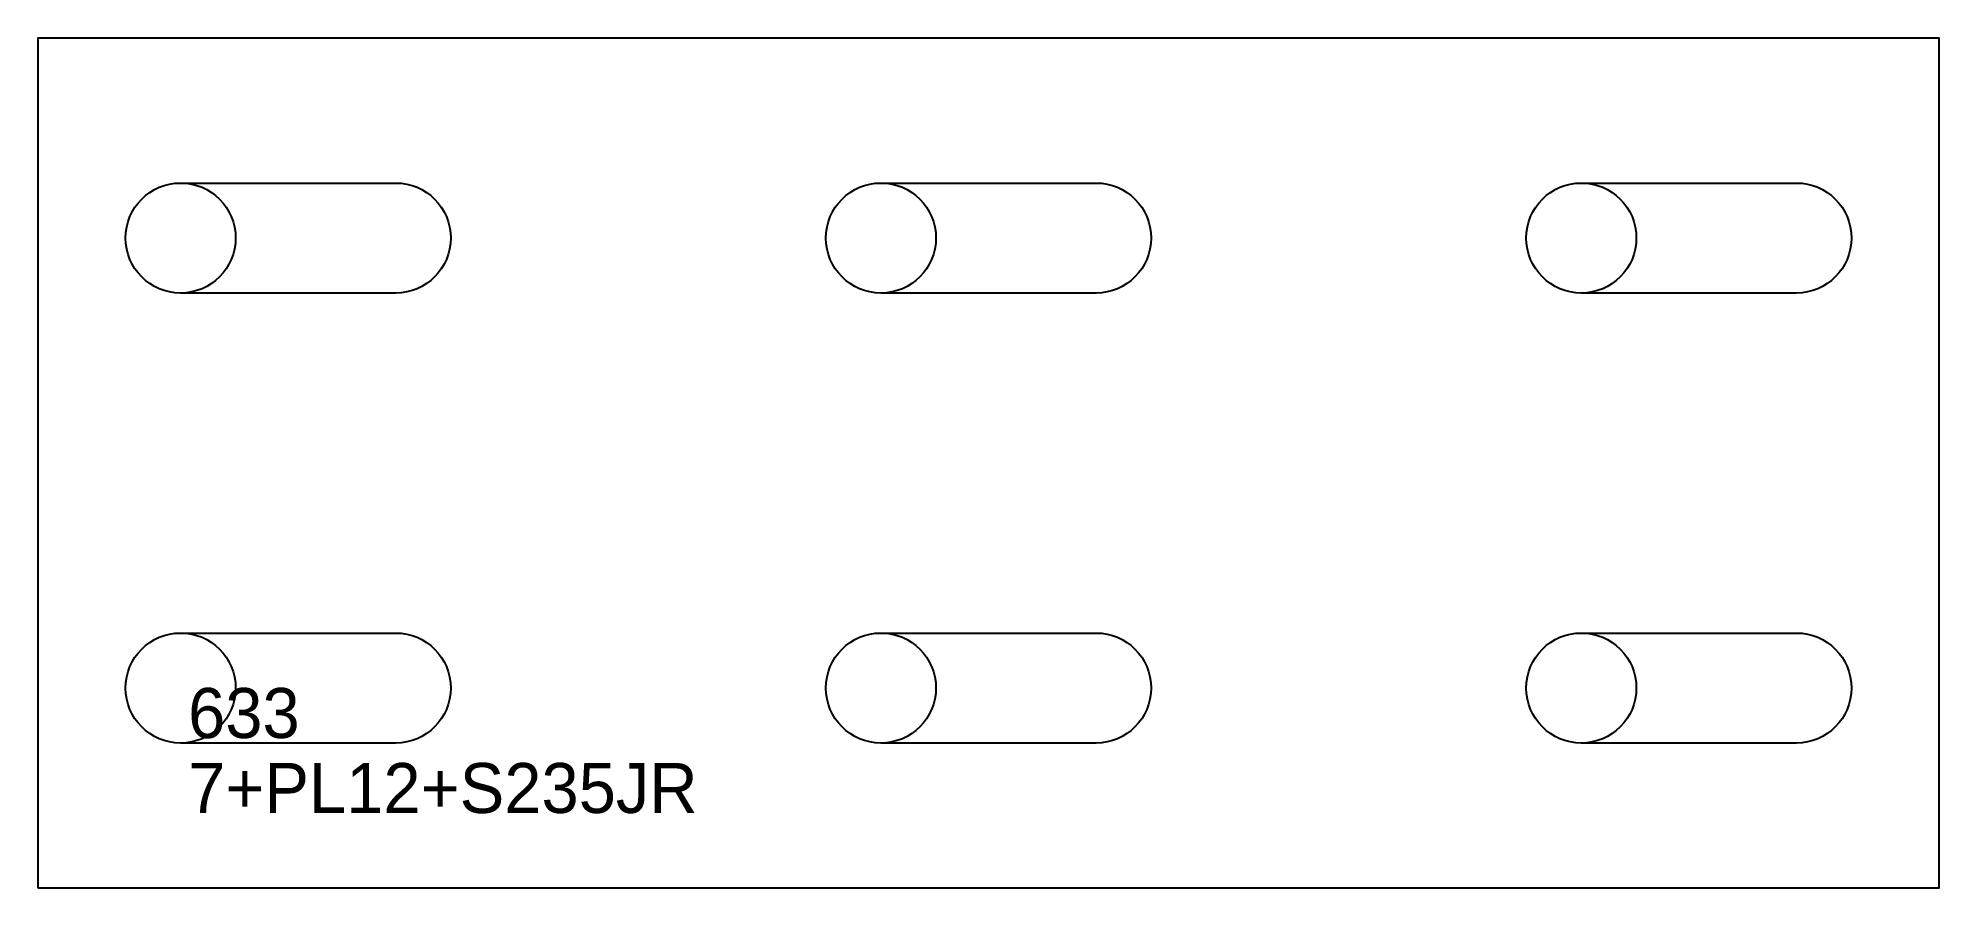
# Model space of a CAD drawing. Extents: x 0 to 380, y 0 to 170.
import ezdxf

# ---------------------------------------------------------------- set-up
doc = ezdxf.new("R2010")
doc.units = 0
for name, color, linetype in [('22', 7, 'CONTINUOUS'), ('CUT', 7, 'CONTINUOUS'), ('LAYOUT', 4, 'CONTINUOUS'), ('SCRIBE', 3, 'CONTINUOUS'), ('TEXT', 7, 'CONTINUOUS')]:
    doc.layers.add(name, color=color, linetype=linetype)

msp = doc.modelspace()

# ---------------------------------------------------------------- linework, layer by layer
at = {"layer": '22', "color": 7, "linetype": 'CONTINUOUS'}
for centre, radius in [((28.5, 130), 11), ((168.5, 130), 11), ((308.5, 130), 11), ((28.5, 40), 11), ((168.5, 40), 11), ((308.5, 40), 11), ((0, 0), 0), ((0, 0), 0), ((0, 0), 0), ((0, 0), 0), ((0, 0), 0), ((0, 0), 0)]:
    msp.add_circle(centre, radius, dxfattribs=at)
at = {"layer": 'CUT', "color": 7, "linetype": 'CONTINUOUS'}
msp.add_lwpolyline([(0, 0), (0, 170), (380, 170), (380, 0)], close=True, dxfattribs=at)
at = {"layer": 'LAYOUT', "color": 4, "linetype": 'CONTINUOUS'}
for points in [[(28.5, 119, -1), (28.5, 141), (71.5, 141, -1), (71.5, 119)], [(168.5, 119, -1), (168.5, 141), (211.5, 141, -1), (211.5, 119)], [(308.5, 119, -1), (308.5, 141), (351.5, 141, -1), (351.5, 119)], [(28.5, 29, -1), (28.5, 51), (71.5, 51, -1), (71.5, 29)], [(168.5, 29, -1), (168.5, 51), (211.5, 51, -1), (211.5, 29)], [(308.5, 29, -1), (308.5, 51), (351.5, 51, -1), (351.5, 29)]]:
    msp.add_lwpolyline(points, format="xyb", close=True, dxfattribs=at)

# ---------------------------------------------------------------- texts
at = {"layer": 'SCRIBE', "color": 3}
msp.add_text('633', height=10, dxfattribs=at).set_placement((30, 30))
at = {"layer": 'TEXT', "color": 7}
msp.add_text('7+PL12+S235JR', height=10, dxfattribs=at).set_placement((30, 15))

doc.saveas('drawing.dxf')
